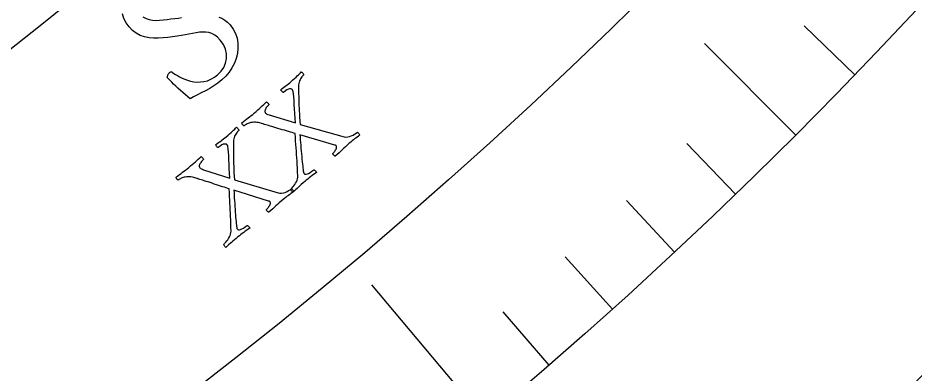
# Model space of a CAD drawing. Header units: millimetres. Extents: x -92 to 92, y -92 to 120.
# Drawn here: x 45.71 to 61.26, y -63.33 to -57.17 of the extents above; entities that cross this region are included whole.
import ezdxf

# ---------------------------------------------------------------- set-up
doc = ezdxf.new("R2010")
doc.units = ezdxf.units.MM
for name, color, linetype in [('ENGRAVE', 7, 'Continuous'), ('ENGRAVE_FINE', 8, 'Continuous'), ('TEXT', 5, 'Continuous')]:
    doc.layers.add(name, color=color, linetype=linetype)

msp = doc.modelspace()

# ---------------------------------------------------------------- linework, layer by layer
at = {"layer": 'ENGRAVE'}
for points in [[(59.1937, -59.1937), (57.6108, -57.6108)], [(53.8094, -64.1275), (51.8472, -61.7891)]]:
    msp.add_lwpolyline(points, dxfattribs=at)
for radius in [90.65, 90.65, 88.2219, 83.7125, 83.7125, 80.1513, 73.5375, 73.5375, 69.6525, 62.4375, 62.4375]:
    msp.add_circle((0, 0), radius, dxfattribs=at)
at = {"layer": 'ENGRAVE_FINE'}
for points in [[(60.2177, -58.1516), (59.3394, -57.3034)], [(58.1516, -60.2177), (57.3034, -59.3394)], [(57.0918, -61.2234), (56.2591, -60.3305)], [(56.0146, -62.2105), (55.1976, -61.3031)], [(54.9203, -63.1786), (54.1193, -62.2571)]]:
    msp.add_lwpolyline(points, dxfattribs=at)
at = {"layer": 'TEXT'}
for points in [[(49.1903, -57.1494), (49.2444, -57.1718), (49.2949, -57.2016), (49.342, -57.2389), (49.3855, -57.2836), (49.4401, -57.357), (49.4812, -57.4348), (49.5087, -57.5171), (49.5225, -57.6037), (49.5239, -57.692), (49.5142, -57.7792), (49.4935, -57.8653), (49.4617, -57.9503), (49.4201, -58.0317), (49.37, -58.1071), (49.3115, -58.1764), (49.2445, -58.2396), (49.1765, -58.2939), (49.1064, -58.3434), (49.0344, -58.388), (48.9604, -58.4278), (48.8876, -58.4644), (48.8191, -58.4996), (48.7551, -58.5333), (48.6954, -58.5657), (48.6539, -58.532), (48.6118, -58.4966), (48.5691, -58.4594), (48.5258, -58.4203), (48.4837, -58.3815), (48.4445, -58.3448), (48.4083, -58.3102), (48.3751, -58.2778), (48.3464, -58.2494), (48.324, -58.2268), (48.3079, -58.2099), (48.2979, -58.1988), (48.2996, -58.1864), (48.3021, -58.174), (48.3057, -58.1617), (48.3101, -58.1495), (48.3156, -58.1379), (48.3222, -58.1273), (48.33, -58.1178), (48.339, -58.1093), (48.3514, -58.1016), (48.3639, -58.099), (48.3766, -58.1014), (48.3895, -58.1088), (48.4121, -58.1254), (48.4399, -58.1437), (48.4729, -58.1637), (48.5112, -58.1854), (48.5538, -58.207), (48.5999, -58.2264), (48.6495, -58.2438), (48.7027, -58.2591), (48.7583, -58.2703), (48.8153, -58.2755), (48.8736, -58.2745), (48.9333, -58.2674), (48.9936, -58.2522), (49.0539, -58.2268), (49.1142, -58.1913), (49.1743, -58.1455), (49.2319, -58.0876), (49.2763, -58.0224), (49.3075, -57.9501), (49.3254, -57.8705), (49.3271, -57.7882), (49.3094, -57.7074), (49.2725, -57.6282), (49.2163, -57.5505), (49.1685, -57.5009), (49.1196, -57.4627), (49.0697, -57.4359), (49.0187, -57.4204), (48.9663, -57.4132), (48.9118, -57.4112), (48.8555, -57.4143), (48.7971, -57.4226), (48.7367, -57.4337), (48.6743, -57.4453), (48.6097, -57.4575), (48.5431, -57.4703), (48.4669, -57.4822), (48.3885, -57.4932), (48.3081, -57.5033), (48.2255, -57.5124), (48.1427, -57.5177), (48.0614, -57.5161), (47.9817, -57.5076), (47.9036, -57.4923), (47.8289, -57.4676), (47.7597, -57.4307), (47.696, -57.3818), (47.6377, -57.3209), (47.5852, -57.2484), (47.5458, -57.1728), (47.5194, -57.0941)], [(47.877, -57.1478), (47.9294, -57.1754), (47.985, -57.1928), (48.0432, -57.2025), (48.1034, -57.2069), (48.1657, -57.2062), (48.2299, -57.2003), (48.2953, -57.1918), (48.3613, -57.1834), (48.4276, -57.1752), (48.4945, -57.1671), (48.5452, -57.1599)]]:
    msp.add_lwpolyline(points, dxfattribs=at)
for points in [[(49.8091, -58.81), (49.8394, -58.784), (49.8682, -58.7588), (49.8953, -58.7343), (49.9209, -58.7106), (49.9456, -58.6874), (49.9702, -58.6645), (49.9947, -58.6419), (50.019, -58.6195), (50.0242, -58.6226), (50.0305, -58.6278), (50.0379, -58.6351), (50.0463, -58.6445), (50.0537, -58.6541), (50.058, -58.6617), (50.0592, -58.6675), (50.0573, -58.6714), (50.0507, -58.6775), (50.0431, -58.6854), (50.0345, -58.6951), (50.0248, -58.7067), (50.0151, -58.7194), (50.0067, -58.7326), (49.9994, -58.7464), (49.9933, -58.7607), (49.9896, -58.7748), (49.9898, -58.7881), (49.9938, -58.8007), (50.0015, -58.8124), (50.0117, -58.8217), (50.0257, -58.8303), (50.0436, -58.8383), (50.0655, -58.8455), (50.5208, -58.9824), (50.5151, -58.8994), (50.5097, -58.8187), (50.5047, -58.7403), (50.5, -58.6641), (50.4953, -58.5937), (50.4901, -58.5324), (50.4845, -58.4802), (50.4784, -58.4371), (50.4769, -58.4307), (50.4749, -58.4249), (50.4724, -58.4194), (50.4694, -58.4145), (50.4664, -58.4103), (50.464, -58.407), (50.4623, -58.4047), (50.4612, -58.4033), (50.4545, -58.3981), (50.4448, -58.3947), (50.4322, -58.3931), (50.4166, -58.3933), (50.3972, -58.398), (50.3734, -58.4101), (50.345, -58.4295), (50.312, -58.4562), (50.308, -58.4561), (50.3025, -58.4534), (50.2956, -58.4478), (50.2872, -58.4396), (50.2791, -58.4304), (50.2727, -58.4222), (50.268, -58.4149), (50.2651, -58.4086), (50.2908, -58.3895), (50.3149, -58.3714), (50.3376, -58.3544), (50.3588, -58.3385), (50.3795, -58.3225), (50.401, -58.3054), (50.4231, -58.2872), (50.4459, -58.2677), (50.477, -58.2404), (50.5051, -58.2149), (50.5303, -58.1911), (50.5525, -58.1692), (50.5723, -58.1491), (50.5905, -58.1308), (50.6068, -58.1145), (50.6215, -58.1), (50.6266, -58.1028), (50.6326, -58.1071), (50.6393, -58.113), (50.6469, -58.1205), (50.6538, -58.1288), (50.6586, -58.137), (50.6613, -58.1451), (50.6618, -58.1532), (50.6574, -58.1575), (50.651, -58.1645), (50.6426, -58.1742), (50.6322, -58.1866), (50.6211, -58.2012), (50.6105, -58.2177), (50.6003, -58.2361), (50.5906, -58.2563), (50.5823, -58.278), (50.5764, -58.3009), (50.5728, -58.3251), (50.5715, -58.3504), (50.5735, -58.4148), (50.5752, -58.4748), (50.5767, -58.5305), (50.5779, -58.5819), (50.5792, -58.631), (50.581, -58.6801), (50.5833, -58.7291), (50.586, -58.7781), (50.5893, -58.8293), (50.593, -58.885), (50.5971, -58.9452), (50.6017, -59.01), (51.3677, -59.2232), (51.3962, -59.2281), (51.4257, -59.2276), (51.4562, -59.2216), (51.4877, -59.2102), (51.5184, -59.1955), (51.5462, -59.1798), (51.5713, -59.1631), (51.5936, -59.1454), (51.5995, -59.1477), (51.606, -59.1522), (51.613, -59.1588), (51.6206, -59.1676), (51.6275, -59.1766), (51.6327, -59.1837), (51.6361, -59.189), (51.6376, -59.1924), (51.6118, -59.212), (51.5877, -59.2301), (51.5656, -59.2469), (51.5452, -59.2622), (51.5249, -59.2778), (51.503, -59.2955), (51.4793, -59.3151), (51.454, -59.3368), (51.4195, -59.367), (51.3876, -59.3955), (51.3582, -59.4224), (51.3314, -59.4475), (51.3047, -59.4729), (51.2759, -59.5003), (51.2448, -59.5299), (51.2115, -59.5614), (51.2047, -59.5597), (51.1972, -59.5555), (51.1892, -59.5488), (51.1805, -59.5396), (51.1731, -59.5301), (51.1688, -59.5224), (51.1676, -59.5166), (51.1695, -59.5127), (51.1753, -59.5071), (51.1822, -59.4995), (51.1901, -59.4898), (51.1992, -59.4781), (51.2082, -59.4651), (51.2163, -59.4516), (51.2234, -59.4376), (51.2295, -59.4231), (51.2336, -59.4093), (51.2345, -59.3972), (51.2324, -59.3868), (51.2272, -59.3781), (51.2254, -59.3763), (51.223, -59.3745), (51.22, -59.3727), (51.2163, -59.3708), (51.2125, -59.3691), (51.2088, -59.3678), (51.2053, -59.3669), (51.202, -59.3665), (50.5979, -59.1886), (50.6006, -59.2313), (50.6038, -59.2762), (50.6073, -59.323), (50.6113, -59.372), (50.6155, -59.4217), (50.6197, -59.4709), (50.624, -59.5194), (50.6282, -59.5673), (50.6325, -59.6134), (50.6368, -59.6565), (50.6412, -59.6965), (50.6455, -59.7335), (50.6496, -59.7661), (50.6532, -59.7933), (50.6561, -59.8148), (50.6586, -59.8308), (50.6592, -59.8337), (50.6601, -59.8371), (50.6611, -59.8412), (50.6622, -59.8458), (50.6637, -59.8508), (50.6659, -59.8555), (50.6686, -59.8601), (50.672, -59.8646), (50.6804, -59.8707), (50.6923, -59.8734), (50.7077, -59.8725), (50.7265, -59.8682), (50.7489, -59.859), (50.7753, -59.8437), (50.8056, -59.8223), (50.8397, -59.7947), (50.8457, -59.7969), (50.8524, -59.8012), (50.8599, -59.8075), (50.8682, -59.8157), (50.8757, -59.8242), (50.881, -59.8312), (50.884, -59.8367), (50.8849, -59.8407), (50.8596, -59.8593), (50.8341, -59.8782), (50.8085, -59.8974), (50.7828, -59.9168), (50.7573, -59.9365), (50.7322, -59.9563), (50.7076, -59.9762), (50.6836, -59.9962), (50.6514, -60.0237), (50.6219, -60.0494), (50.5951, -60.0734), (50.571, -60.0957), (50.5481, -60.1173), (50.5248, -60.1394), (50.5011, -60.162), (50.4771, -60.185), (50.4715, -60.1812), (50.4657, -60.1755), (50.4597, -60.1679), (50.4534, -60.1585), (50.4477, -60.1491), (50.4434, -60.1417), (50.4406, -60.1363), (50.4393, -60.1328), (50.4444, -60.1279), (50.4524, -60.1192), (50.4634, -60.1066), (50.4775, -60.0903), (50.4928, -60.071), (50.5076, -60.0499), (50.522, -60.0269), (50.5359, -60.002), (50.5478, -59.9764), (50.5559, -59.951), (50.5604, -59.926), (50.5611, -59.9012), (50.558, -59.8331), (50.5549, -59.7681), (50.5516, -59.7061), (50.5483, -59.6472), (50.5448, -59.5899), (50.541, -59.5325), (50.537, -59.4752), (50.5328, -59.4178), (50.5284, -59.3592), (50.5239, -59.2982), (50.5194, -59.2348), (50.5149, -59.1689), (50.4904, -59.161), (50.4629, -59.1525), (50.4324, -59.1433), (50.3989, -59.1334), (50.3636, -59.123), (50.3277, -59.1123), (50.291, -59.1011), (50.2537, -59.0896), (50.2166, -59.0782), (50.1807, -59.0672), (50.146, -59.0567), (50.1125, -59.0467), (50.0811, -59.0374), (50.0527, -59.029), (50.0272, -59.0214), (50.0047, -59.0146), (49.9864, -59.0091), (49.9732, -59.0052), (49.9654, -59.0028), (49.9628, -59.002), (49.9308, -58.992), (49.9011, -58.9842), (49.8739, -58.9785), (49.849, -58.9749), (49.825, -58.9732), (49.8003, -58.9731), (49.775, -58.9747), (49.7491, -58.978), (49.732, -58.9813), (49.7149, -58.9862), (49.6979, -58.9928), (49.6809, -59.0009), (49.6651, -59.0096), (49.6516, -59.0177), (49.6404, -59.0252), (49.6315, -59.032), (49.6273, -59.0333), (49.6218, -59.0311), (49.615, -59.0256), (49.6068, -59.0168), (49.5991, -59.0067), (49.5937, -58.9977), (49.5907, -58.9897), (49.5901, -58.9828), (49.6209, -58.9584), (49.6496, -58.9361), (49.6761, -58.9157), (49.7004, -58.8974), (49.7246, -58.8789), (49.7508, -58.8582), (49.7789, -58.8353), (49.8091, -58.81)], [(48.6722, -59.7543), (48.703, -59.7289), (48.7323, -59.7042), (48.7599, -59.6803), (48.7859, -59.6571), (48.8111, -59.6343), (48.8361, -59.6119), (48.861, -59.5897), (48.8857, -59.5679), (48.8909, -59.5711), (48.8971, -59.5764), (48.9043, -59.5838), (48.9126, -59.5934), (48.9198, -59.6031), (48.9239, -59.6108), (48.925, -59.6166), (48.923, -59.6205), (48.9164, -59.6264), (48.9086, -59.6342), (48.8998, -59.6437), (48.8898, -59.6551), (48.88, -59.6677), (48.8712, -59.6808), (48.8637, -59.6944), (48.8573, -59.7085), (48.8534, -59.7225), (48.8533, -59.7359), (48.857, -59.7485), (48.8646, -59.7604), (48.8745, -59.7699), (48.8884, -59.7788), (48.9062, -59.7871), (48.9279, -59.7947), (49.3805, -59.9404), (49.3764, -59.8572), (49.3725, -59.7764), (49.369, -59.6979), (49.3658, -59.6217), (49.3625, -59.5512), (49.3584, -59.4898), (49.3538, -59.4375), (49.3485, -59.3943), (49.3472, -59.3879), (49.3453, -59.382), (49.3429, -59.3765), (49.34, -59.3715), (49.337, -59.3672), (49.3347, -59.3639), (49.3331, -59.3616), (49.332, -59.3602), (49.3254, -59.3549), (49.3158, -59.3513), (49.3032, -59.3495), (49.2876, -59.3493), (49.2682, -59.3537), (49.2441, -59.3653), (49.2153, -59.3841), (49.1818, -59.4102), (49.1778, -59.4101), (49.1724, -59.4072), (49.1656, -59.4015), (49.1574, -59.3931), (49.1494, -59.3838), (49.1431, -59.3754), (49.1386, -59.3681), (49.1358, -59.3617), (49.1619, -59.3431), (49.1864, -59.3255), (49.2094, -59.3089), (49.2308, -59.2934), (49.2519, -59.2779), (49.2737, -59.2612), (49.2961, -59.2433), (49.3193, -59.2243), (49.3509, -59.1976), (49.3795, -59.1727), (49.4051, -59.1494), (49.4278, -59.1279), (49.448, -59.1081), (49.4665, -59.0902), (49.4832, -59.0742), (49.4981, -59.06), (49.5031, -59.0629), (49.509, -59.0673), (49.5157, -59.0734), (49.5231, -59.081), (49.5298, -59.0894), (49.5345, -59.0977), (49.537, -59.1059), (49.5374, -59.114), (49.5329, -59.1182), (49.5264, -59.1251), (49.5178, -59.1346), (49.5072, -59.1468), (49.4958, -59.1612), (49.4848, -59.1775), (49.4743, -59.1957), (49.4642, -59.2157), (49.4555, -59.2373), (49.4491, -59.2601), (49.4451, -59.2841), (49.4433, -59.3094), (49.4441, -59.3738), (49.4446, -59.4339), (49.445, -59.4896), (49.4452, -59.541), (49.4456, -59.5901), (49.4465, -59.6392), (49.4478, -59.6883), (49.4496, -59.7373), (49.4519, -59.7885), (49.4545, -59.8443), (49.4575, -59.9046), (49.4608, -59.9695), (50.2226, -60.1973), (50.251, -60.2028), (50.2805, -60.2028), (50.3111, -60.1974), (50.3429, -60.1866), (50.3738, -60.1725), (50.4019, -60.1574), (50.4273, -60.1412), (50.4499, -60.1239), (50.4558, -60.1263), (50.4622, -60.1309), (50.4691, -60.1376), (50.4765, -60.1466), (50.4833, -60.1557), (50.4883, -60.1629), (50.4916, -60.1682), (50.4931, -60.1717), (50.4668, -60.1908), (50.4425, -60.2085), (50.42, -60.2248), (50.3993, -60.2397), (50.3788, -60.2549), (50.3565, -60.2722), (50.3325, -60.2914), (50.3067, -60.3126), (50.2717, -60.3421), (50.2392, -60.37), (50.2093, -60.3963), (50.182, -60.4209), (50.1549, -60.4458), (50.1255, -60.4726), (50.0938, -60.5016), (50.0599, -60.5325), (50.0532, -60.5306), (50.0458, -60.5263), (50.0379, -60.5194), (50.0294, -60.5101), (50.0221, -60.5004), (50.018, -60.4926), (50.0169, -60.4868), (50.0189, -60.4829), (50.0248, -60.4775), (50.0318, -60.47), (50.04, -60.4605), (50.0492, -60.4489), (50.0585, -60.4361), (50.0669, -60.4227), (50.0742, -60.4089), (50.0806, -60.3946), (50.0849, -60.3808), (50.0861, -60.3687), (50.0842, -60.3583), (50.0792, -60.3495), (50.0774, -60.3477), (50.075, -60.3458), (50.072, -60.3439), (50.0684, -60.342), (50.0646, -60.3402), (50.061, -60.3388), (50.0575, -60.3379), (50.0542, -60.3374), (49.4536, -60.148), (49.4555, -60.1908), (49.4578, -60.2356), (49.4605, -60.2826), (49.4635, -60.3316), (49.4668, -60.3814), (49.47, -60.4306), (49.4734, -60.4792), (49.4767, -60.5272), (49.4801, -60.5734), (49.4836, -60.6165), (49.4871, -60.6566), (49.4908, -60.6937), (49.4943, -60.7264), (49.4973, -60.7536), (49.4998, -60.7752), (49.5019, -60.7913), (49.5026, -60.7941), (49.5033, -60.7975), (49.5042, -60.8016), (49.5053, -60.8063), (49.5067, -60.8113), (49.5088, -60.8161), (49.5115, -60.8207), (49.5148, -60.8253), (49.5231, -60.8316), (49.5349, -60.8344), (49.5502, -60.8339), (49.5691, -60.8299), (49.5918, -60.8211), (49.6184, -60.8064), (49.6491, -60.7855), (49.6837, -60.7586), (49.6897, -60.7609), (49.6963, -60.7653), (49.7037, -60.7717), (49.7118, -60.7801), (49.7191, -60.7888), (49.7243, -60.7959), (49.7273, -60.8014), (49.728, -60.8055), (49.7024, -60.8236), (49.6766, -60.842), (49.6506, -60.8606), (49.6245, -60.8796), (49.5986, -60.8988), (49.5732, -60.9181), (49.5482, -60.9375), (49.5238, -60.9571), (49.4911, -60.9839), (49.4611, -61.0091), (49.4339, -61.0326), (49.4093, -61.0544), (49.386, -61.0755), (49.3623, -61.0972), (49.3382, -61.1193), (49.3138, -61.1419), (49.3082, -61.138), (49.3025, -61.1321), (49.2966, -61.1245), (49.2905, -61.1149), (49.285, -61.1054), (49.2809, -61.0979), (49.2782, -61.0924), (49.277, -61.0889), (49.2821, -61.0842), (49.2903, -61.0756), (49.3016, -61.0633), (49.3159, -61.0472), (49.3316, -61.0282), (49.3468, -61.0074), (49.3617, -60.9847), (49.3761, -60.9601), (49.3884, -60.9346), (49.397, -60.9095), (49.4019, -60.8845), (49.4031, -60.8598), (49.4014, -60.7916), (49.3995, -60.7265), (49.3974, -60.6645), (49.3952, -60.6056), (49.3928, -60.5481), (49.3901, -60.4907), (49.3872, -60.4333), (49.3841, -60.3759), (49.3808, -60.3172), (49.3776, -60.2561), (49.3743, -60.1926), (49.371, -60.1267), (49.3466, -60.1183), (49.3193, -60.1093), (49.289, -60.0995), (49.2557, -60.089), (49.2206, -60.0779), (49.1849, -60.0665), (49.1485, -60.0546), (49.1114, -60.0424), (49.0745, -60.0302), (49.0389, -60.0186), (49.0044, -60.0074), (48.9711, -59.9968), (48.9398, -59.9869), (48.9116, -59.9779), (48.8862, -59.9698), (48.8639, -59.9627), (48.8456, -59.9568), (48.8326, -59.9526), (48.8248, -59.9501), (48.8222, -59.9492), (48.7904, -59.9387), (48.7609, -59.9302), (48.7338, -59.924), (48.7089, -59.9199), (48.685, -59.9178), (48.6603, -59.9172), (48.635, -59.9184), (48.609, -59.9211), (48.5918, -59.9241), (48.5746, -59.9287), (48.5575, -59.9349), (48.5404, -59.9428), (48.5245, -59.9511), (48.5108, -59.9589), (48.4995, -59.9662), (48.4904, -59.9729), (48.4862, -59.9741), (48.4807, -59.9718), (48.474, -59.9662), (48.466, -59.9572), (48.4585, -59.947), (48.4533, -59.9379), (48.4505, -59.9298), (48.4499, -59.9229), (48.4813, -59.8991), (48.5104, -59.8773), (48.5372, -59.8575), (48.5619, -59.8396), (48.5864, -59.8216), (48.613, -59.8014), (48.6416, -59.779), (48.6722, -59.7543)]]:
    msp.add_lwpolyline(points, close=True, dxfattribs=at)

doc.saveas('drawing.dxf')
